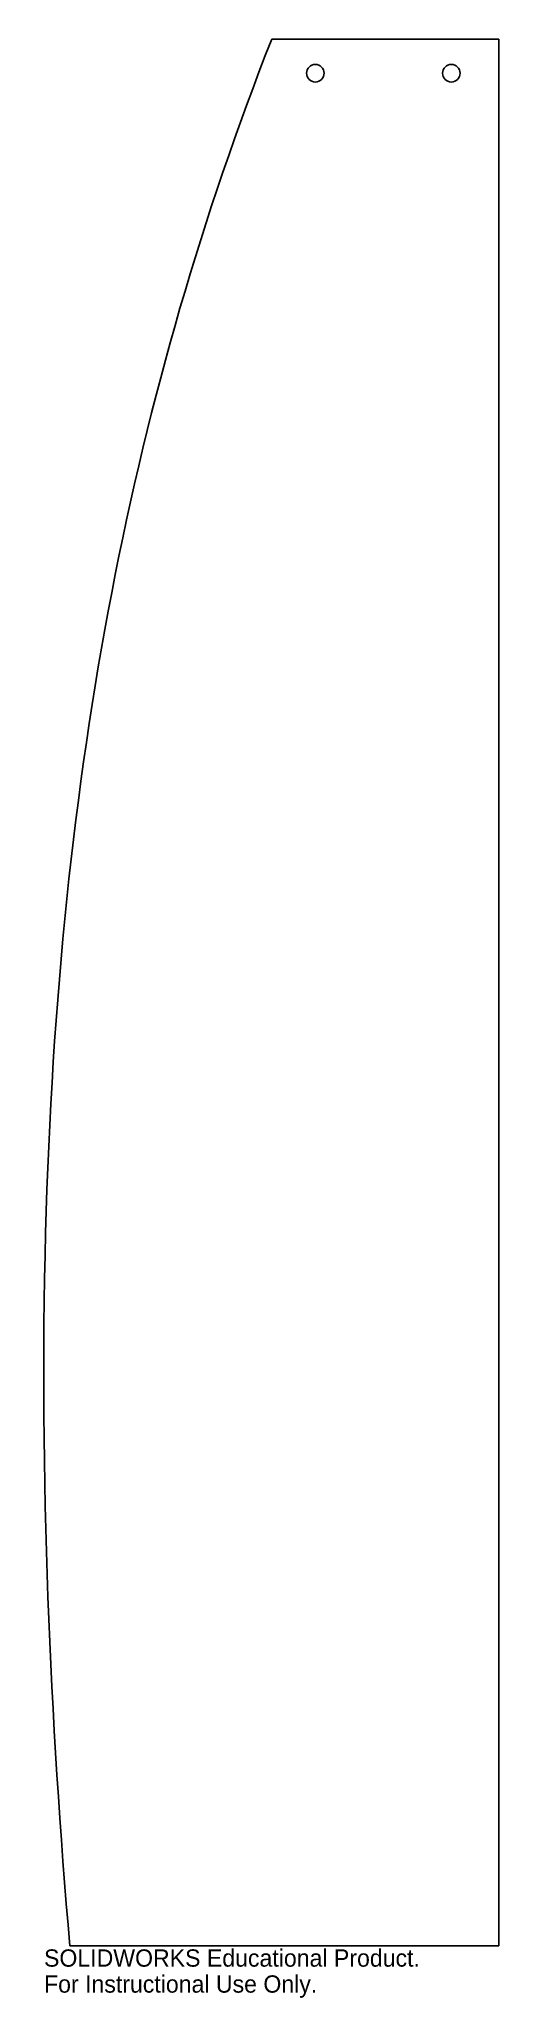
# Model space of a CAD drawing. Header units: inches. Extents: x -17.9 to -12.8, y 105.1 to 126.6.
import ezdxf

# ---------------------------------------------------------------- set-up
doc = ezdxf.new("R2010")
doc.units = ezdxf.units.IN
doc.header["$MEASUREMENT"] = 0
doc.styles.add('SLDTEXTSTYLE0', font='Arail.ttf')

msp = doc.modelspace()

# ---------------------------------------------------------------- linework, layer by layer
at = {"color": 1, "linetype": 'Continuous', "lineweight": 25}
for p, q in [((-12.8, 126.638), (-15.305, 126.638)), ((-12.8, 105.65), (-12.8, 126.638)), ((-17.53, 105.65), (-12.8, 105.65))]:
    msp.add_line(p, q, dxfattribs=at)
for centre, radius in [((-14.824, 126.263), 0.0967), ((-13.324, 126.263), 0.0968)]:
    msp.add_circle(centre, radius, dxfattribs=at)
msp.add_open_spline([(-15.305, 126.638), (-16.824, 122.768), (-17.659, 118.639), (-17.869, 110.833), (-17.745, 108.094), (-17.53, 105.65)], degree=3, knots=[-53.134969, -53.134969, -53.134969, -53.134969, -24.085694, -24.085694, -9.034569, -9.034569, -9.034569, -9.034569], dxfattribs=at)

# ---------------------------------------------------------------- texts
at = {"color": 7, "linetype": 'Continuous', "char_height": 0.1903, "attachment_point": 1, "style": 'SLDTEXTSTYLE0'}
for s, insert in [('SOLIDWORKS Educational Product.', (-17.815, 105.61)), ('For Instructional Use Only.', (-17.815, 105.324))]:
    msp.add_mtext(s, dxfattribs=dict(at, insert=insert))

doc.saveas('drawing.dxf')
